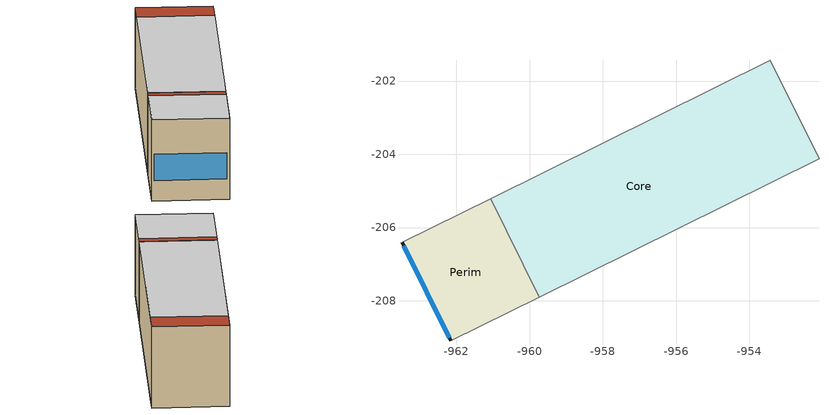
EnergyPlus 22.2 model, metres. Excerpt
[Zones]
Core
 floor adiabatic (Boston_Off_Inf_0): -954.28,-201.85 -952.95,-204.54 -959.74,-207.9 -961.07,-205.21 z-3.66
 floor ground (Boston_Off_Gro_0): -953.43,-201.43 -952.1,-204.12 -952.95,-204.54 -954.28,-201.85 z-3.66
 wall to Perim (Boston_Off_Par_0): -961.07,-205.21 -959.74,-207.9 z-3.66:-0.28
 wall adiabatic (Boston_Off_Par_0): -959.74,-207.9 -952.1,-204.12 -953.43,-201.43 -961.07,-205.21 z-3.66:-0.28
 ceiling adiabatic (Boston_Off_Inf_0): -959.74,-207.9 -952.95,-204.54 -954.28,-201.85 -961.07,-205.21 z-0.28
 roof outside (Boston_Off_Rof_0): -952.95,-204.54 -952.1,-204.12 -953.43,-201.43 -954.28,-201.85 z-0.28
Perim
 floor adiabatic (Boston_Off_Inf_0): -961.34,-205.34 -960.01,-208.03 -962.16,-209.09 -963.49,-206.41 z-3.66
 floor ground (Boston_Off_Gro_0): -961.07,-205.21 -959.74,-207.9 -960.01,-208.03 -961.34,-205.34 z-3.66
 wall outside (Boston_Off_Fac_0): -963.49,-206.41 -962.16,-209.09 z-3.66:-0.28
 wall adiabatic (Boston_Off_Par_0): -962.16,-209.09 -959.74,-207.9 / -961.07,-205.21 -963.49,-206.41 z-3.66:-0.28
 window (Boston_Dbl_Air_Cl): -963.44,-206.5 -962.2,-209 z-2.81:-1.73
 ceiling adiabatic (Boston_Off_Inf_0): -962.16,-209.09 -960.01,-208.03 -961.34,-205.34 -963.49,-206.41 z-0.28
 roof outside (Boston_Off_Rof_0): -960.01,-208.03 -959.74,-207.9 -961.07,-205.21 -961.34,-205.34 z-0.28
[Building]
Building: 0, Suburbs, 0.04, 0.4, FullExterior, 25
[Site:GroundReflectance]
0.2, 0.2, 0.2, 0.2, 0.2, 0.2, 0.2, 0.2, 0.2, 0.2, 0.2, 0.2
[Site:GroundReflectance:SnowModifier]
1, 1
[Site:GroundTemperature:BuildingSurface]
18
[Construction]
Boston_Dbl_Air_Cl: SimpleGlazing
Boston_Off_Fac_0: Boston_Clay_Brick_H_0.06_Boston_Off_Fac_0, Boston_XPS_Board_0.02_Boston_Off_Fac_0, Boston_Concrete_Block_H_0.15_Boston_Off_Fac_0, Boston_Fiberglass_Batts_0.05_Boston_Off_Fac_0, Boston_Gypsum_Board_0.015_Boston_Off_Fac_0
Boston_Off_Gro_0: Boston_XPS_Board_0.02_Boston_Off_Gro_0, Boston_Concrete_RC_Dense_0.15_Boston_Off_Gro_0, Boston_Concrete_MC_Light_0.04_Boston_Off_Gro_0, Boston_Cement_Mortar_0.03_Boston_Off_Gro_0, Boston_Ceramic_Tile_0.02_Boston_Off_Gro_0
Boston_Off_Inf_0: Boston_Urethane_Carpet_0.02_Boston_Off_Inf_0, Boston_Cement_Mortar_0.02_Boston_Off_Inf_0, Boston_Concrete_RC_Dense_0.15_Boston_Off_Inf_0, Boston_Air_Floor_15cm_0.15_Boston_Off_Inf_0, Boston_Gypsum_Board_0.02_Boston_Off_Inf_0
Boston_Off_Par_0: Boston_Gypsum_Plaster_0.02_Boston_Off_Par_0, Boston_Softwood_General_0.02_Boston_Off_Par_0, Boston_Gypsum_Plaster_0.02_Boston_Off_Par_0
Boston_Off_Rof_0: Boston_XPS_Board_0.1_Boston_Off_Rof_0, Boston_Concrete_MC_Light_0.15_Boston_Off_Rof_0, Boston_Concrete_RC_Dense_0.2_Boston_Off_Rof_0, Boston_Air_Floor_15cm_0.15_Boston_Off_Rof_0, Boston_Gypsum_Board_0.02_Boston_Off_Rof_0
Boston_Off_Thm_0: Boston_Gypsum_Plaster_0.02_Boston_Off_Thm_0, Boston_Softwood_General_0.02_Boston_Off_Thm_0, Boston_Gypsum_Plaster_0.02_Boston_Off_Thm_0
[Material]
Boston_Air_Floor_15cm_0.15_Boston_Off_Inf_0; Boston_Air_Floor_15cm_0.15_Boston_Off_Rof_0: Rough, 0.15, 0.7, 1.2, 1000, 0.01, 0.7, 0.7
Boston_Cement_Mortar_0.02_Boston_Off_Inf_0: Rough, 0.02, 0.8, 1900, 840, 0.9, 0.8, 0.8
Boston_Cement_Mortar_0.03_Boston_Off_Gro_0: Rough, 0.03, 0.8, 1900, 840, 0.9, 0.8, 0.8
Boston_Ceramic_Tile_0.02_Boston_Off_Gro_0: Rough, 0.02, 0.8, 2243, 840, 0.9, 0.4, 0.4
Boston_Clay_Brick_H_0.06_Boston_Off_Fac_0: Rough, 0.06, 0.41, 1000, 920, 0.9, 0.5, 0.5
Boston_Concrete_Block_H_0.15_Boston_Off_Fac_0: Rough, 0.15, 1.25, 880, 840, 0.9, 0.7, 0.7
Boston_Concrete_MC_Light_0.04_Boston_Off_Gro_0: Rough, 0.04, 1.65, 2100, 1040, 0.9, 0.7, 0.7
Boston_Concrete_MC_Light_0.15_Boston_Off_Rof_0: Rough, 0.15, 1.65, 2100, 1040, 0.9, 0.7, 0.7
Boston_Concrete_RC_Dense_0.2_Boston_Off_Rof_0: Rough, 0.2, 1.75, 2400, 840, 0.9, 0.7, 0.7
Boston_Concrete_RC_Dense_0.15_Boston_Off_Gro_0; Boston_Concrete_RC_Dense_0.15_Boston_Off_Inf_0: Rough, 0.15, 1.75, 2400, 840, 0.9, 0.7, 0.7
Boston_Fiberglass_Batts_0.05_Boston_Off_Fac_0: Rough, 0.003, 0.043, 12, 840, 0.9, 0.6, 0.6
Boston_Gypsum_Board_0.02_Boston_Off_Inf_0; Boston_Gypsum_Board_0.02_Boston_Off_Rof_0: Rough, 0.02, 0.16, 950, 840, 0.9, 0.6, 0.6
Boston_Gypsum_Board_0.015_Boston_Off_Fac_0: Rough, 0.015, 0.16, 950, 840, 0.9, 0.6, 0.6
Boston_Gypsum_Plaster_0.02_Boston_Off_Par_0; Boston_Gypsum_Plaster_0.02_Boston_Off_Thm_0: Rough, 0.02, 0.42, 900, 840, 0.9, 0.7, 0.7
Boston_Softwood_General_0.02_Boston_Off_Par_0: Rough, 0.017, 0.13, 496, 1630, 0.9, 0.6, 0.6
Boston_Softwood_General_0.02_Boston_Off_Thm_0: Rough, 0.02, 0.13, 496, 1630, 0.9, 0.6, 0.6
Boston_Urethane_Carpet_0.02_Boston_Off_Inf_0: Rough, 0.02, 0.045, 110, 840, 0.9, 0.7, 0.7
Boston_XPS_Board_0.1_Boston_Off_Rof_0: Rough, 0.071, 0.037, 40, 1200, 0.6, 0.6, 0.6
Boston_XPS_Board_0.02_Boston_Off_Fac_0; Boston_XPS_Board_0.02_Boston_Off_Gro_0: Rough, 0.02, 0.037, 40, 1200, 0.6, 0.6, 0.6
[WindowMaterial:SimpleGlazingSystem]
SimpleGlazing: 5.78, 0.82, 0.8
[DesignSpecification:OutdoorAir]
CoreMinFreshAir; PerimMinFreshAir: Sum, 0.00133333, 0.00133333, , , 60HrWk
[ElectricEquipment]
Core Equipment 1: Core, 30HrWk, Watts/Area, , 50, , 0, 0.2, 0
Perim Equipment 1: Perim, 30HrWk, Watts/Area, , 50, , 0, 0.2, 0
[EnergyManagementSystem:Sensor]
OutdoorRelHumid: Environment; Site Outdoor Air Relative Humidity
OutdoorTemp: Environment; Site Outdoor Air Drybulb Temperature
[InternalMass]
CoreInternalMass: Boston_Off_Thm_0, Core, , 26.8392
PerimInternalMass: Boston_Off_Thm_0, Perim, , 8.49964
[Lights]
Core General lighting: Core, 30HrWk, Watts/Area, , 10, , 0, 0.42, 0.18, 1
Perim General lighting: Perim, 30HrWk, Watts/Area, , 10, , 0, 0.42, 0.18, 1
[People]
People Core: Core, 60HrWk, People/Area, , 0.3, , 0.3, Autocalculate, CorePeopleActivity, 3.82e-8, No, ZoneAveraged, , CoreWorkEfficiency, DynamicClothingModelASHRAE55, , , CoreAirVelocity, AdaptiveASH55
People Perim: Perim, 60HrWk, People/Area, , 0.3, , 0.3, Autocalculate, PerimPeopleActivity, 3.82e-8, No, ZoneAveraged, , PerimWorkEfficiency, DynamicClothingModelASHRAE55, , , PerimAirVelocity, AdaptiveASH55
[ThermostatSetpoint:DualSetpoint]
Dual Setpoint - Zone Core: CoreHeating_SP_Sch, CoreCooling_SP_Sch
Dual Setpoint - Zone Perim: PerimHeating_SP_Sch, PerimCooling_SP_Sch
[WaterUse:Equipment]
DHW Core: DHW Core, 3.15e-06, Boston_Off_Y_Dhw, DHW Supply Temperature Core, DHW Supply Temperature Core, DHW Mains Temperature Core
DHW Perim: DHW Perim, 3.15e-06, Boston_Off_Y_Dhw, DHW Supply Temperature Perim, DHW Supply Temperature Perim, DHW Mains Temperature Perim
[Zone]
Core: 0, 0, 0, 0, 1, 1, , 86.5637, 25.5612, TARP, DOE-2
Perim: 0, 0, 0, 0, 1, 1, , 27.4136, 8.0949, TARP, DOE-2
[ZoneControl:Thermostat]
Core Thermostat: Core, CoreZoneControlTypeSched, ThermostatSetpoint:DualSetpoint, Dual Setpoint - Zone Core
Perim Thermostat: Perim, PerimZoneControlTypeSched, ThermostatSetpoint:DualSetpoint, Dual Setpoint - Zone Perim
[Zone equipment]
Core: Core Ideal Loads Air
Perim: Perim Ideal Loads Air
[ZoneHVAC:IdealLoadsAirSystem]
Core Ideal Loads Air: , Node Core In, , , 30, 18, 0.01, 0.008, NoLimit, 100, , NoLimit, 100, , AllOn, AllOn, None, , None, CoreMinFreshAir, Core_OutDoorInlet, OccupancySchedule, DifferentialEnthalpy, None, 0.7, 0.65
Perim Ideal Loads Air: , Node Perim In, , , 30, 18, 0.01, 0.008, NoLimit, 100, , NoLimit, 100, , AllOn, AllOn, None, , None, PerimMinFreshAir, Perim_OutDoorInlet, OccupancySchedule, DifferentialEnthalpy, None, 0.7, 0.65
[ZoneInfiltration:DesignFlowRate]
CoreInfiltration: Core, On, AirChanges/Hour, , , , 0, 1, 0, 0, 0
PerimInfiltration: Perim, On, AirChanges/Hour, , , , 0.7, 1, 0, 0, 0
[Schedule:Constant]
CoreAirVelocity; PerimAirVelocity: Any Number, 0.2
CoreCooling_SP_Sch; CoreHeating_SP_Sch; PerimCooling_SP_Sch; PerimHeating_SP_Sch: 23.3333
CorePeopleActivity; PerimPeopleActivity: Any Number, 125.28
CoreWorkEfficiency; PerimWorkEfficiency: Any Number, 0
CoreZoneControlTypeSched; PerimZoneControlTypeSched: Any Number, 4
DHW Mains Temperature Core; DHW Mains Temperature Perim: Temperature, 16
DHW Supply Temperature Core; DHW Supply Temperature Perim: 65
On: On/Off, 1
[Schedule:Day:Hourly]
30HrWkDay: Fraction, 0.1, 0.1, 0.1, 0.1, 0.1, 0.1, 0.1, 0.2, 0.4, 0.6, 0.8, 0.8, 0.4, 0.6, 0.8, 0.8, 0.4, 0.2, 0.1, 0.1, 0.1, 0.1, 0.1, 0.1
60HrWkDay: Fraction, 0.2, 0.2, 0.2, 0.2, 0.2, 0.2, 0.2, 0.4, 0.8, 0.8, 1, 1, 0.8, 1, 1, 1, 0.8, 0.4, 0.2, 0.2, 0.2, 0.2, 0.2, 0.2
AllOn: Fraction, 1, 1, 1, 1, 1, 1, 1, 1, 1, 1, 1, 1, 1, 1, 1, 1, 1, 1, 1, 1, 1, 1, 1, 1
Boston_Off_D_Dhw_WD: Fraction, 0, 0, 0, 0, 0, 0, 0.2, 0.4, 0.4, 0.4, 0.4, 0.6, 0.6, 0.4, 0.4, 0.4, 0.4, 0.4, 0.4, 0.2, 0, 0, 0, 0
Boston_Off_D_Dhw_WE: Fraction, 0, 0, 0, 0, 0, 0, 0.1, 0.1, 0.1, 0.1, 0.1, 0.1, 0.1, 0.1, 0.1, 0.1, 0.1, 0.1, 0.1, 0.1, 0, 0, 0, 0
[Schedule:Week:Daily]
30HrWk: 30HrWkDay, 30HrWkDay, 30HrWkDay, 30HrWkDay, 30HrWkDay, 30HrWkDay, 30HrWkDay, 30HrWkDay, 30HrWkDay, 30HrWkDay, 30HrWkDay, 30HrWkDay
60HrWk: 60HrWkDay, 60HrWkDay, 60HrWkDay, 60HrWkDay, 60HrWkDay, 60HrWkDay, 60HrWkDay, 60HrWkDay, 60HrWkDay, 60HrWkDay, 60HrWkDay, 60HrWkDay
AllOn: AllOn, AllOn, AllOn, AllOn, AllOn, AllOn, AllOn, AllOn, AllOn, AllOn, AllOn, AllOn
Boston_Off_Y_Dhw0: Boston_Off_D_Dhw_WE, Boston_Off_D_Dhw_WD, Boston_Off_D_Dhw_WD, Boston_Off_D_Dhw_WD, Boston_Off_D_Dhw_WD, Boston_Off_D_Dhw_WD, Boston_Off_D_Dhw_WE, Boston_Off_D_Dhw_WE, Boston_Off_D_Dhw_WD, Boston_Off_D_Dhw_WD, Boston_Off_D_Dhw_WD, Boston_Off_D_Dhw_WD
[Schedule:Year]
30HrWk: Fraction, 30HrWk, 1, 1, 12, 31
60HrWk: Fraction, 60HrWk, 1, 1, 12, 31
AllOn: Fraction, AllOn, 1, 1, 12, 31
Boston_Off_Y_Dhw: Fraction, Boston_Off_Y_Dhw0, 1, 1, 12, 31
